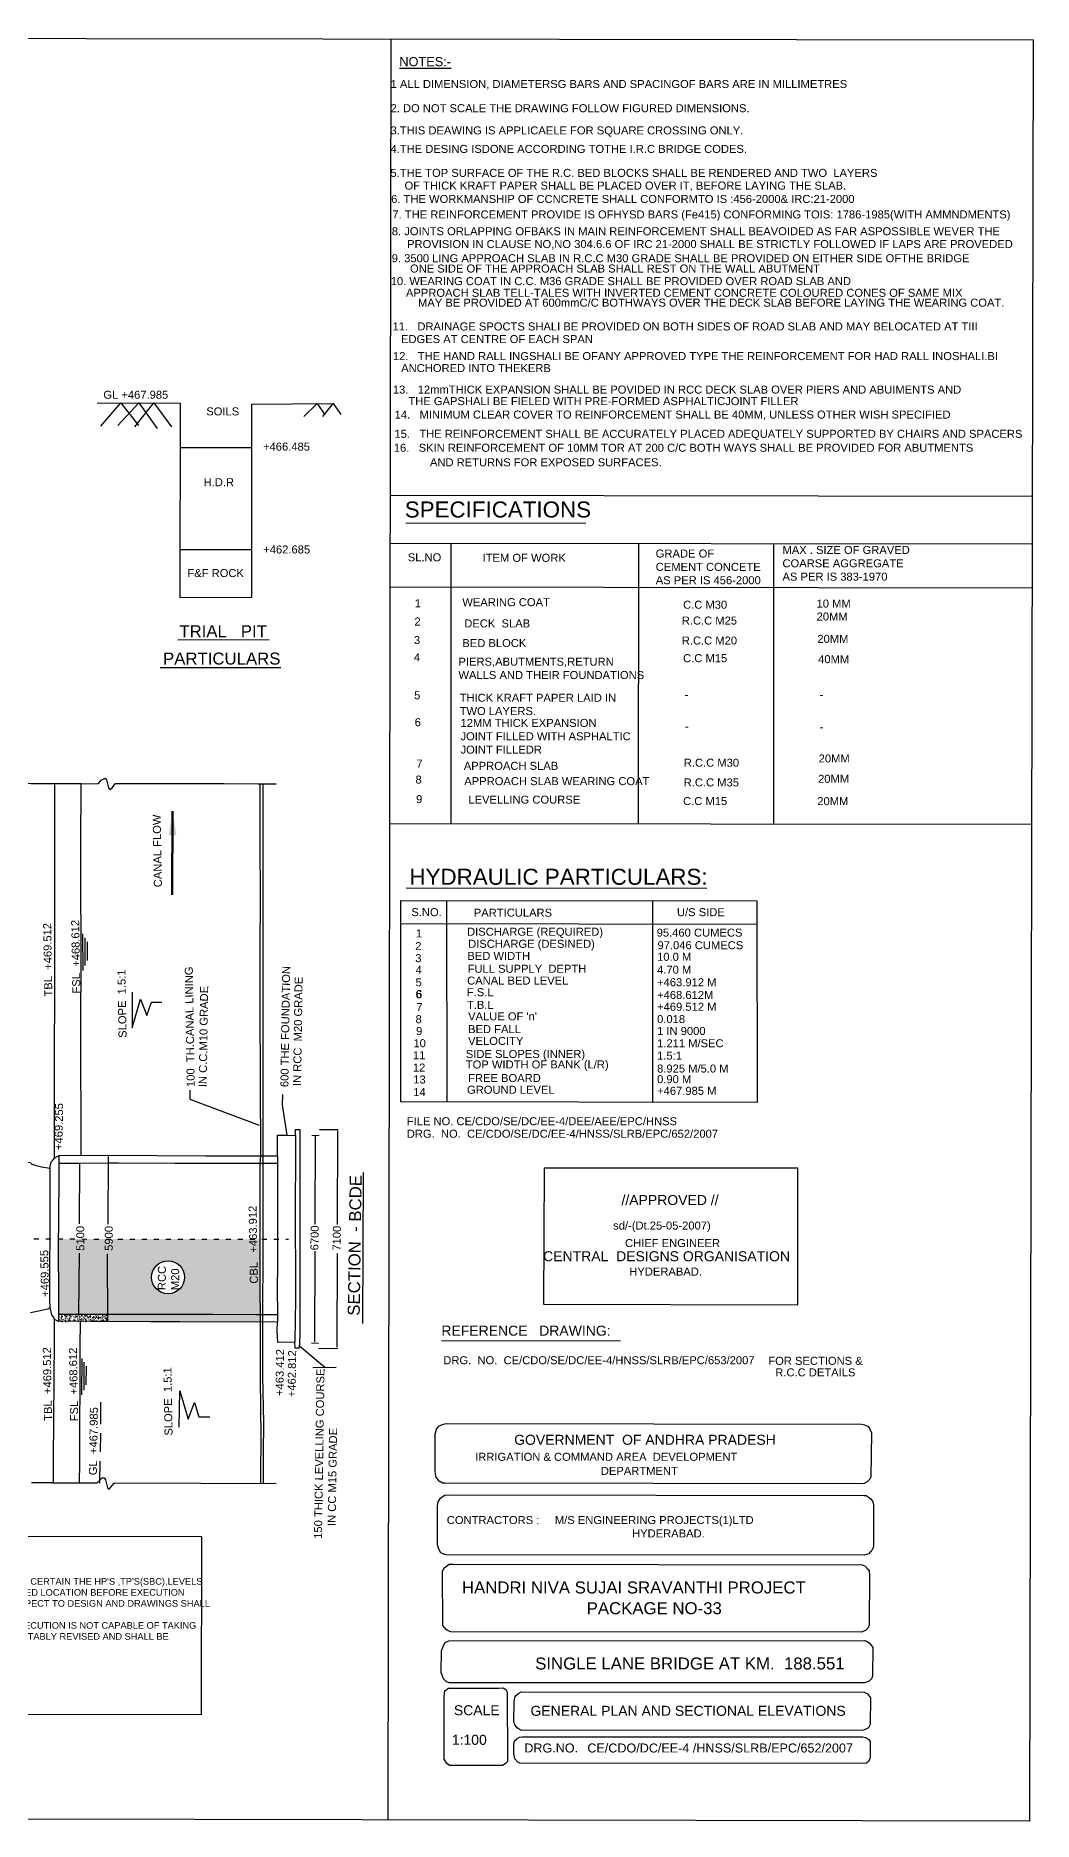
# Model space of a CAD drawing. Header units: metres. Extents: x 27026 to 34132, y 21815 to 26277.
# Drawn here: x 31639 to 34132, y 21815 to 26277 of the extents above; entities that cross this region are included whole.
import ezdxf

# ---------------------------------------------------------------- set-up
doc = ezdxf.new("R2010")
doc.units = ezdxf.units.M
doc.header["$MEASUREMENT"] = 0
doc.linetypes.add('ACAD_ISO03W100', pattern=[30, 12, -18])
doc.layers.add('DRAWING', color=2, linetype='Continuous')
doc.layers.add('TEXT', color=255, linetype='Continuous')
doc.styles.get("Standard").update_dxf_attribs({"font": 'arial.ttf'})
doc.dimstyles.get("Standard").update_dxf_attribs({"dimtxt": 0.18, "dimasz": 0.18, "dimexe": 0.18, "dimexo": 0.0625, "dimgap": 0.09, "dimtad": 0, "dimtih": 1, "dimtoh": 1, "dimdec": 4, "dimzin": 0, "dimdsep": 46, "dimlunit": 6, "dimtxsty": 'Standard', "dimcen": 0.09, "dimadec": 0, "dimazin": 0, "dimtfac": 1, "dimtdec": 4, "dimtofl": 0, "dimtmove": 0, "dimatfit": 3, "dimfxl": 1, "dimtolj": 1, "dimtzin": 0, "dimarcsym": 0})
pattern_1 = [(50, (0, 0), (14.3452037, -1.2550427), [1.5, -16.5]), (355, (0, 0), (-2.7750267, 15.0438427), [1.2, -13.2]), (100.451444, (1.195, -0.105), (11.570177, 13.7888), [1.274804, -14.022842]), (46.1842, (0, 4), (21.344827, -3.310386), [2.25, -24.75]), (96.635635, (1.779, 3.724), (18.693239, 19.482372), [1.912207, -21.034275]), (351.184164, (0, 4), (18.693239, 19.482372), [1.8, -19.8]), (21, (2, 3), (11.938141, -8.0523778), [1.5, -16.5]), (326, (2, 3), (4.8663066, 14.503001), [1.2, -13.2]), (71.451445, (2.995, 2.329), (16.8044475, 6.450623), [1.274804, -14.022842]), (37.5, (0, 0), (0.2431971, 6.6578771), [0, -13.04, 0, -13.4, 0, -13.25]), (7.5, (0, 0), (5.2613907, 7.8882342), [0, -7.64, 0, -12.74, 0, -5.05]), (327.5, (-4.46, 0), (10.6764487, -0.4510974), [0, -5, 0, -15.6, 0, -20.7]), (317.5, (-6.46, 0), (11.6637234, 2.0020996), [0, -6.5, 0, -10.36, 0, -14.7])]

msp = doc.modelspace()

# ---------------------------------------------------------------- hatches: boundary and pattern name
at = {"layer": 'DRAWING'}
h = msp.add_hatch(dxfattribs=at)
h.set_pattern_fill('AR-CONC', scale=2)
h.set_pattern_definition(pattern_1)
h.paths.add_polyline_path([(32198.87862, 23158.27007), (32199.35758, 23269.74834), (31696.37525, 23270.31553), (31696.16439, 23240.82814), (31696.70345, 23134.75802), (31696.70345, 23082.66921), (31789.72958, 23082.16655), (31862.30571, 23082.69121), (31917.09476, 23082.69121), (31983.25901, 23082.69121), (32080.46235, 23082.43673), (32190.99885, 23081.44075), (32199.44935, 23081.44075)])
h.paths.add_polyline_path([(31928.5538, 23174.59425, -1), (32010.70133, 23174.59425, -1)], flags=16)
h.paths.add_polyline_path([(32008.5873, 23135.04287), (32008.91603, 23205.57417), (31934.28747, 23205.922), (31933.95873, 23135.3907)], flags=24)
h.paths.add_polyline_path([(32205.4776, 23152.482), (32201.98875, 23357.40455), (32160.78054, 23356.70297), (32164.26938, 23151.78042)], flags=9)
h.paths.add_polyline_path([(31771.27921, 23234.54193), (31771.27921, 23306.69746), (31730.06502, 23306.69746), (31730.06502, 23234.54193)], flags=9)
h.paths.add_polyline_path([(31842.38639, 23234.54193), (31842.38639, 23306.69746), (31801.1722, 23306.69746), (31801.1722, 23234.54193)], flags=9)
h = msp.add_hatch(dxfattribs=at)
h.set_pattern_fill('AR-CONC', scale=2)
h.set_pattern_definition(pattern_1)
h.paths.add_polyline_path([(31819.01352, 23082.37824), (31789.72958, 23082.16655), (31696.70345, 23082.66921), (31696.70345, 23063.93347), (31750.92865, 23064.74776), (31750.92731, 23064.5963), (31777.00159, 23064.36522), (31819.07453, 23064.36522)])
h = msp.add_hatch(dxfattribs=at)
h.set_pattern_fill('AR-CONC', scale=2)
h.set_pattern_definition(pattern_1)
h.paths.add_polyline_path([(32199.44935, 23081.44075), (32190.99885, 23081.44075), (32080.46235, 23082.43673), (31983.25901, 23082.69121), (31917.09476, 23082.69121), (31862.30571, 23082.69121), (31819.01352, 23082.37824), (31819.07455, 23064.3585), (31925.72062, 23063.43125), (31999.16375, 23063.43125), (32138.93001, 23062.32376), (32199.58802, 23062.77437)])

# ---------------------------------------------------------------- linework, layer by layer
at = {"layer": 'DRAWING', "color": 2}
for points in [[(27029.8106, 26277.15991), (34131.91507, 26266.47608), (34122.12694, 21815.15113), (27026.39236, 21829.85152), (27041.73794, 25366.19458), (27029.8106, 26277.15991)], [(32525.94705, 26268.54137), (32518.7271, 21818.47293)], [(31801.36374, 25301.54205), (31851.3157, 25359.61815), (31895.70862, 25303.24706)], [(31844.05375, 25303.24706), (31896.25667, 25359.52474), (31942.66762, 25296.00076)], [(31886.31682, 25299.41078), (31934.13215, 25359.44602), (31978.10032, 25299.83704)], [(32308.98306, 25325.67101), (32342.22521, 25357.87257), (32361.80752, 25329.49924)], [(32356.15751, 25325.59979), (32381.83416, 25358.2642)], [(32381.83416, 25358.2642), (32401.42586, 25330.77532)], [(32524.16611, 25129.24363), (34129.40904, 25126.81101)], [(32563.64744, 25060.07921), (33013.76457, 25059.21773)], [(31999.15871, 24993.32261), (32179.28129, 24993.30475)], [(31994.25041, 24767.10645), (32221.99409, 24768.45812)], [(31949.76364, 24698.18877), (32251.05259, 24698.12518)], [(32564.52904, 24147.74585), (33316.14873, 24146.6379)], [(31757.24318, 23941.14942), (31756.88828, 24033.03893)], [(31762.42423, 23953.30332), (31762.12509, 24023.20208)], [(31767.36552, 24012.6846), (31767.29028, 23966.14921)], [(31879.54707, 23887.18023), (31880.28677, 23797.72973), (31900.44428, 23869.59629), (31916.71822, 23828.95196), (31928.06701, 23862.16338), (31954.21456, 23861.99909)], [(32652.57912, 23016.84791), (33100.07463, 23015.80473)], [(31754.42172, 22880.77998), (31755.34272, 22971.30578)], [(31759.73189, 22892.37109), (31760.09297, 22962.5666)], [(31764.69182, 22952.85239), (31764.43272, 22905.43928)], [(31997.09201, 22799.75466), (31999.1681, 22891.05753), (32019.66116, 22819.79142), (32035.4226, 22861.60751), (32046.68073, 22826.26005), (32073.7295, 22826.26005)], [(32637.55945, 22782.85473), (32640.19052, 22795.31874), (32646.81066, 22803.28892), (32657.66024, 22807.60111), (32664.83027, 22809.33528), (33702.29856, 22807.76651), (33710.47502, 22806.27594), (33718.53211, 22802.57934), (33722.74167, 22797.0911), (33727.33706, 22786.12082), (33725.51077, 22675.96822), (33723.08563, 22670.44517), (33716.46162, 22663.35085), (33709.14457, 22658.98082), (33704.10325, 22658.23863), (32661.22733, 22659.68554), (32655.37143, 22659.69367), (32647.31143, 22664.77166), (32639.41093, 22674.89631), (32638.03131, 22683.69587), (32636.96581, 22690.32399), (32637.55945, 22782.85473)], [(32643.16913, 22603.51108), (32644.95902, 22613.76287), (32650.07104, 22622.48135), (32657.23349, 22627.30455), (32661.56334, 22630.22028), (32669.70912, 22630.72993), (33708.48557, 22629.48371), (33713.91129, 22629.47721), (33719.38342, 22626.23176), (33726.22404, 22621.09462), (33730.83628, 22613.30329), (33732.93091, 22606.22994), (33732.61534, 22500.38801), (33729.50355, 22494.30324), (33727.09007, 22489.58394), (33723.43974, 22486.55156), (33720.82142, 22483.65381), (33715.50271, 22481.83607), (33710.3766, 22480.08415), (32664.07668, 22481.08478), (32658.67206, 22482.68796), (32651.5781, 22486.13565), (32646.09518, 22494.78035), (32643.35619, 22505.80432), (32643.16913, 22603.51108)], [(32655.6377, 22439.43673), (32660.05083, 22448.73082), (32668.75783, 22454.80772), (32672.36837, 22457.32764), (32682.57874, 22457.32764), (33703.86198, 22456.15648), (33711.85762, 22452.39139), (33718.55665, 22445.27545), (33722.08936, 22440.61299), (33722.76803, 22430.66924), (33722.11685, 22305.37189), (33718.82513, 22297.45424), (33712.25406, 22292.22941), (33701.45873, 22287.67443), (32676.54569, 22288.84253), (32669.88576, 22290.99045), (32664.64172, 22294.2909), (32655.90648, 22304.61948), (32655.6377, 22439.43673)], [(32653.09855, 22241.48332), (32656.81644, 22253.10208), (32662.06572, 22261.76702), (32670.96687, 22266.50957), (33709.68617, 22266.7722), (33714.99001, 22265.41443), (33721.81872, 22261.37428), (33726.96329, 22255.65354), (33730.51589, 22249.1581), (33730.24403, 22177.85248), (33727.21755, 22170.83262), (33721.81103, 22165.06081), (33710.30893, 22161.03644), (32672.5812, 22160.90815), (32665.52476, 22163.83778), (32657.91009, 22170.77113), (32652.13218, 22187.14783), (32653.09855, 22241.48332)], [(32659.94412, 22128.91526), (32661.12293, 22141.22676), (32670.2318, 22148.18543), (32687.6994, 22148.18543), (32795.77472, 22148.18543), (32806.86944, 22148.32108), (32813.84407, 22144.55477), (32817.37852, 22137.68124), (32817.57114, 21964.53257), (32812.33308, 21958.37875), (32805.83789, 21954.61111), (32672.59636, 21954.64805), (32666.70625, 21959.16715), (32659.54389, 21970.27656), (32659.94412, 22128.91526)], [(32834.51958, 22114.48664), (32837.22176, 22127.50761), (32846.36497, 22135.44094), (32852.46166, 22138.68926), (33709.3241, 22137.70465), (33717.7478, 22133.36467), (33724.89248, 22123.45118), (33724.48513, 22057.22684), (33719.95319, 22049.06823), (33713.54372, 22045.13432), (33707.72075, 22042.74885), (32853.64946, 22042.41469), (32846.73368, 22045.31958), (32841.86121, 22048.30295), (32836.22437, 22056.39278), (32833.94686, 22064.75754), (32834.51958, 22114.48664)], [(32834.13411, 22006.76428), (32835.43465, 22015.87567), (32842.36405, 22022.27144), (32848.23896, 22025.4317), (32854.26449, 22026.40988), (33706.26018, 22026.00703), (33712.24144, 22024.8308), (33720.01236, 22020.64338), (33724.66379, 22014.26361), (33724.66379, 21974.93966), (33720.91189, 21965.50403), (33714.92298, 21960.44152), (33711.06995, 21959.7721), (32849.13312, 21960.48192), (32844.12593, 21962.66893), (32835.97533, 21971.5201), (32833.3833, 21984.14869), (32834.13411, 22006.76428)]]:
    msp.add_lwpolyline(points, dxfattribs=at)
at = {"layer": 'DRAWING'}
for points in [[(31792.60829, 25359.74017), (31999.90505, 25359.30932), (31998.9144, 24873.51944), (32179.26947, 24874.06067), (32179.31727, 25356.26183), (32381.83416, 25358.2642)], [(31999.67876, 25248.34546), (32179.30657, 25248.32765)], [(32524.1957, 25008.83154), (34129.14579, 25007.09497)], [(32676.72238, 25008.6665), (32676.71629, 24308.30876)], [(33145.6148, 25008.15916), (33144.85684, 24307.64691)], [(33482.42125, 25007.79473), (33482.43339, 24306.63882)], [(34128.90306, 24896.71215), (32524.00419, 24899.52392)], [(31562.84213, 23441.97585), (31562.84213, 23457.70036), (31606.26079, 23457.70036), (31606.26079, 23460.32486), (31608.2104, 23461.93343), (31625.99138, 23461.22799), (31627.17024, 23458.01698), (31636.27942, 23455.02002), (31653.64049, 23450.73866), (31674.53805, 23446.88542), (31677.45657, 23462.71362), (31682.16978, 23467.66177), (31685.56229, 23472.32063), (31685.56229, 23505.10991), (31685.52413, 23537.01953), (31686.19386, 23573.83682), (31686.19386, 23685.09715), (31686.43588, 23930.23682), (31686.54404, 24148.99862), (31686.58005, 24221.83374), (31686.60962, 24407.92427), (31627.1371, 24407.92427), (31551.81981, 24408.43669)], [(31752.25694, 23479.08863), (31752.24866, 23552.57832), (31751.9604, 23730.78629), (31751.9604, 23835.60436), (31752.28992, 23935.46837), (31752.57076, 24041.72376), (31751.52537, 24119.43419), (31751.52537, 24253.96754), (31752.36309, 24407.82346), (31686.60962, 24407.92427)], [(31752.36169, 24407.56626), (31796.11222, 24408.12875), (31802.58151, 24417.19631), (31812.28889, 24421.80751), (31815.72199, 24417.66925), (31820.82792, 24397.44882), (31824.27026, 24393.11387), (31830.20165, 24397.82392), (31838.63831, 24408.21149), (31933.11654, 24408.11469), (32109.4647, 24408.11469), (32194.96781, 24407.34281), (32239.80956, 24407.37895)], [(32199.0948, 24407.34614), (32199.20024, 24365.42362), (32198.95126, 24302.26041), (32199.29084, 24248.67376), (32199.98074, 24136.97144), (32199.21602, 23981.53717), (32199.21602, 23849.91828), (32200.57427, 23478.13018), (32199.25603, 23459.6643), (32198.96245, 23400.12444), (32199.39626, 23278.7504), (32198.87862, 23158.27007), (32199.58802, 23062.77437), (32199.58802, 22921.24188), (32201.09474, 22774.12854), (32200.77638, 22683.1473), (32200.38379, 22659.25477)], [(32208.38683, 22659.49295), (32208.17988, 22676.15036), (32207.73656, 22735.29576), (32208.61135, 22811.18115), (32206.56243, 22927.54752), (32206.59636, 22965.53757), (32206.79082, 23048.5247), (32206.68457, 23062.82708), (32206.68457, 23081.44075), (32206.99977, 23236.33165), (32207.30952, 23324.15557), (32207.30952, 23440.80262), (32207.30827, 23660.62734), (32207.30746, 23801.9452), (32207.02839, 24059.63858), (32207.02839, 24159.16659), (32207.02839, 24268.6197), (32206.91659, 24407.35244)], [(32522.96841, 24308.3198), (34127.60542, 24306.58357)], [(32551.57712, 24115.86172), (33440.72345, 24115.19634), (33441.52363, 23611.18491), (32551.07788, 23612.98509), (32551.57712, 24115.86172)], [(32665.85988, 24115.77619), (32665.91427, 23612.75293)], [(33180.18416, 24115.39131), (33179.95636, 23611.71371)], [(32551.51998, 24058.30442), (33440.81572, 24057.07862)], [(32243.235, 23478.28604), (32243.46887, 23518.34642), (32243.345, 23529.31421), (32268.12023, 23529.59401), (32288.17381, 23529.2734), (32288.40706, 23543.86282), (32299.27554, 23543.86282), (32299.27554, 23508.61479), (32298.75816, 23398.99763), (32298.75816, 23331.04468), (32298.53172, 23236.6584), (32299.21065, 23165.7748), (32299.20613, 23029.54743), (32297.5903, 22997.32782), (32287.59854, 22997.56176), (32286.85921, 23012.50535), (32243.78459, 23011.63212), (32241.97812, 23041.31683), (32243.16648, 23063.09809)], [(32288.17381, 23529.2734), (32287.22394, 23297.04737), (32287.72406, 23192.11529), (32287.72205, 23115.6197), (32287.43643, 23070.89216), (32286.85921, 23012.50535)], [(31685.35465, 23069.77833), (31689.63623, 23067.29464), (31693.33812, 23065.44601), (31696.70345, 23063.93347), (31696.70345, 23134.75802), (31696.16439, 23240.82814), (31697.43642, 23418.71561), (31697.86079, 23459.93947), (31697.86079, 23478.65016), (31685.56229, 23472.32063)], [(31697.86079, 23478.65016), (31818.10511, 23479.61942), (32063.72484, 23478.0496), (32178.51579, 23478.0496), (32243.235, 23478.28604)], [(32243.235, 23478.28604), (32243.5167, 23459.69735), (32243.47194, 23381.99817), (32243.27328, 23313.67193), (32242.93954, 23255.13412), (32243.23358, 23204.09117), (32242.48319, 23147.61824), (32243.16648, 23081.92637)], [(31674.53805, 23446.88542), (31674.46584, 23388.62544), (31674.12526, 23301.66841), (31673.6899, 23181.70559), (31673.43854, 23117.35149), (31673.97622, 23099.3183)], [(31697.86079, 23459.93947), (31748.41476, 23459.93947), (31819.68421, 23460.75475), (31845.98386, 23460.75475), (31986.81105, 23459.50289), (32144.04871, 23459.62308), (32190.74908, 23459.65795), (32243.5167, 23459.69735)], [(32909.39777, 23447.40293), (32907.82247, 23107.64602), (33543.20479, 23105.57012), (33543.64818, 23446.96727), (32909.39575, 23446.96727)], [(31625.90999, 23086.49738), (31650.12171, 23091.52939), (31664.80142, 23094.88931), (31671.9171, 23096.51796), (31673.97622, 23099.3183), (31678.12106, 23081.06387), (31683.22712, 23074.16978), (31685.35465, 23069.77833), (31685.22109, 23062.34005), (31684.76991, 23018.20692), (31682.36547, 22718.53861), (31682.62683, 22691.53614), (31682.76565, 22661.23309), (31628.73896, 22660.98559)], [(31696.70345, 23082.66921), (31696.70345, 23082.66921), (31789.72958, 23082.16655), (31862.30571, 23082.69121), (31917.09476, 23082.69121), (31983.25901, 23082.69121), (32080.46235, 23082.43673), (32190.99885, 23081.44075), (32218.34775, 23081.44075), (32243.16648, 23081.92637), (32243.16648, 23063.09809), (32138.93001, 23062.32376), (31999.16375, 23063.43125), (31925.72062, 23063.43125), (31818.30073, 23064.36522), (31777.00159, 23064.36522), (31750.92731, 23064.5963)], [(31682.76565, 22661.23309), (31712.21937, 22661.24957), (31737.90663, 22661.26395), (31748.29482, 22661.26395), (31749.33892, 22710.67311), (31749.11918, 22801.4784), (31749.69078, 22906.78822), (31750.36239, 23000.85091), (31750.92865, 23064.74776), (31696.70345, 23063.93347)], [(31748.29482, 22661.26395), (31773.40387, 22660.77101), (31792.41443, 22660.81028), (31796.92163, 22665.49562), (31802.49111, 22670.97001), (31804.99434, 22673.4305), (31809.9327, 22673.4305), (31813.24005, 22668.82287), (31818.39354, 22648.78217), (31822.06912, 22644.96431), (31834.86018, 22660.3092), (31836.47744, 22660.3092), (31891.46481, 22660.54069), (32052.24385, 22659.83419), (32239.58338, 22659.42477)], [(30961.25167, 22528.80381), (32053.28345, 22526.62282), (32052.06143, 22081.09541), (30960.09432, 22082.76159), (30961.25167, 22528.80381)]]:
    msp.add_lwpolyline(points, dxfattribs=at)
at = {"layer": 'DRAWING', "color": 0}
for points in [[(32024.23292, 23642.16697), (32023.70478, 23619.9016), (32197.27953, 23554.38961)], [(32255.49864, 23631.52824), (32255.0641, 23605.48112), (32266.365, 23529.57419)], [(32329.08621, 23529.29133), (32347.14973, 23529.54312)], [(32337.11084, 23307.14953), (32338.11797, 23529.41723)], [(32347.72021, 23544.06969), (32394.65471, 23543.73417)], [(32393.45244, 23540.13824), (32392.29147, 23306.2518)], [(31819.62681, 23476.48781), (31819.07453, 23306.97007)], [(31748.41476, 23459.93947), (31747.35631, 23308.12086)], [(32456.51543, 23059.15129), (32457.85775, 23436.76756)], [(31746.59675, 23082.39961), (31747.93173, 23235.03622)], [(31819.07453, 23064.36522), (31818.50171, 23233.5015)], [(32336.84818, 23013.53626), (32337.56842, 23239.54002)], [(32392.17135, 22999.58038), (32392.85412, 23234.17309)], [(32297.88424, 23003.18903), (32361.61939, 22949.62646)], [(32328.44766, 23010.46718), (32345.76747, 23010.34784)], [(32345.83874, 22996.88488), (32394.09558, 22997.26224)], [(32331.7383, 22949.32819), (32389.62733, 22949.90603)], [(31800.93685, 22862.48315), (31800.43794, 22807.70068), (31800.43794, 22807.70068), (31800.43794, 22807.70068)], [(31800.48899, 22784.85855), (31799.91606, 22738.04182)], [(31799.4059, 22660.04413), (31799.99984, 22714.90027)]]:
    msp.add_lwpolyline(points, dxfattribs=at)
at = {"layer": 'DRAWING', "color": 2, "linetype": 'ACAD_ISO03W100'}
msp.add_lwpolyline([(27327.7265, 23391.3306), (27327.00667, 23278.84451), (30014.37441, 23272.21226), (32270.26705, 23269.66838)], dxfattribs=at)
at = {"layer": 'DRAWING', "color": 0}
msp.add_circle((31969.62757, 23174.59425), 41.07377, dxfattribs=at)

# ---------------------------------------------------------------- texts
at = {"layer": 'DRAWING', "attachment_point": 1}
for s, width, gutter_width, heights, insert, char_height in [('BCVBCVBVCBCVBCVBVCBVCBCVBCVB', 341.6292118, 1, [0], (32651.32848, 26266.71502), 0.2), ('{\\C0;GL +467.985}', 494.2244577, 450.8517, [0], (31807.82945, 25389.96616), 20), ('{\\C0;SOILS}', 494.2244577, 450.8517, [0], (32065.113, 25348.34821), 20), ('{\\C0;+466.485}', 494.2244577, 450.8517, [0], (32206.94434, 25260.38586), 20), ('{\\C0;H.D.R}', 494.2244577, 450.8517, [0], (32058.4781, 25171.37861), 20), ('{\\C0;SPECIFICATIONS}', 494.2244577, 450.8517, [0], (32561.16052, 25113.23109), 40), ('{\\C0;+462.685}', 494.2244577, 450.8517, [0], (32207.39965, 25003.3069), 20), ('{\\C0;GRADE OF  \\PCEMENT CONCETE \\PAS PER IS 456-2000 }', 494.2244577, 450.8517, [0], (33188.37009, 24993.13561), 20), ('{\\C0;MAX . SIZE OF GRAVED\\PCOARSE AGGREGATE\\PAS PER IS 383-1970}', 494.2244577, 450.8517, [0], (33505.08273, 25002.0981), 20), ('{\\C0;F&F ROCK }', 494.2244577, 450.8517, [0], (32017.99662, 24944.43351), 20), ('{\\C0;SL.NO  }', 494.2244577, 450.8517, [0], (32568.65821, 24983.71818), 20), ('{\\C0;ITEM OF WORK  }', 494.2244577, 450.8517, [0], (32755.68328, 24982.45553), 20), ('{\\C0;1  }', 494.2244577, 450.8517, [0], (32586.1341, 24869.08804), 20), ('{\\C0;WEARING COAT }', 494.2244577, 450.8517, [0], (32705.0005, 24871.56579), 20), ('{\\C0;C.C M30 }', 494.2244577, 450.8517, [0], (33256.76839, 24865.26049), 20), ('{\\C0;10 MM   }', 494.2244577, 450.8517, [0], (33590.28438, 24868.10696), 20), ('{\\C0;2  }', 494.2244577, 450.8517, [0], (32585.29444, 24823.18752), 20), ('{\\C0;DECK  SLAB  }', 494.2244577, 450.8517, [0], (32709.93476, 24818.53702), 20), ('{\\C0;R.C.C M25}', 494.2244577, 450.8517, [0], (33253.41743, 24825.68411), 20), ('{\\C0;R.C.C M25}', 494.2244577, 450.8517, [0], (33253.41743, 24825.68411), 20), ('{\\C0;R.C.C M25}', 494.2244577, 450.8517, [0], (33253.41743, 24825.68411), 20), ('{\\C0;R.C.C M25}', 494.2244577, 450.8517, [0], (33253.41743, 24825.68411), 20), ('{\\C0;20MM  }', 494.2244577, 450.8517, [0], (33590.34467, 24835.79794), 20), ('{\\C0;TRIAL   PIT}', 494.2244577, 450.8517, [0], (31997.77257, 24804.0277), 30), ('{\\C0;3  }', 494.2244577, 450.8517, [0], (32584.10539, 24776.97008), 20), ('{\\C0;BED BLOCK }', 494.2244577, 450.8517, [0], (32705.08721, 24769.44084), 20), ('{\\C0;R.C.C M20}', 494.2244577, 450.8517, [0], (33253.41743, 24775.77739), 20), ('{\\C0;20MM  }', 494.2244577, 450.8517, [0], (33592.25763, 24779.99526), 20), ('{\\C0;PARTICULARS}', 494.2244577, 450.8517, [0], (31957.07521, 24735.71277), 30), ('{\\C0;4  }', 494.2244577, 450.8517, [0], (32583.98853, 24733.86382), 20), ('{\\C0;PIERS,ABUTMENTS,RETURN\\PWALLS AND THEIR FOUNDATIONS  }', 494.2244577, 450.8517, [0], (32695.38317, 24722.95622), 20), ('{\\C0;C.C M15 }', 494.2244577, 450.8517, [0], (33256.71473, 24731.696), 20), ('{\\C0;40MM  }', 494.2244577, 450.8517, [0], (33594.29246, 24729.12967), 20), ('{\\C0;5  }', 494.2244577, 450.8517, [0], (32584.55511, 24638.97567), 20), ('{\\C0;THICK KRAFT PAPER LAID IN \\PTWO LAYERS.}', 494.2244577, 450.8517, [0], (32698.24971, 24632.81989), 20), ('{\\C0;- }', 494.2244577, 450.8517, [0], (33260.6145, 24640.74287), 20), ('{\\C0;- }', 494.2244577, 450.8517, [0], (33597.94762, 24640.74287), 20), ('{\\C0;6  }', 494.2244577, 450.8517, [0], (32585.91841, 24571.62419), 20), ('{\\C0;12MM THICK EXPANSION \\PJOINT FILLED WITH ASPHALTIC \\PJOINT FILLEDR }', 494.2244577, 450.8517, [0], (32700.50239, 24569.83545), 20), ('{\\C0;- }', 494.2244577, 450.8517, [0], (33261.41219, 24561.27695), 20), ('{\\C0;- }', 494.2244577, 450.8517, [0], (33597.94762, 24559.77309), 20), ('{\\C0;7  }', 494.2244577, 450.8517, [0], (32590.25566, 24468.37093), 20), ('{\\C0;APPROACH SLAB}', 494.2244577, 450.8517, [0], (32708.65498, 24462.64552), 20), ('{\\C0;R.C.C M30}', 494.2244577, 450.8517, [0], (33258.45397, 24470.43489), 20), ('{\\C0;20MM  }', 494.2244577, 450.8517, [0], (33595.4835, 24481.02157), 20), ('{\\C0;8  }', 494.2244577, 450.8517, [0], (32588.07442, 24428.2747), 20), ('{\\C0;APPROACH SLAB WEARING COAT}', 494.2244577, 450.8517, [0], (32709.94608, 24424.42404), 20), ('{\\C0;R.C.C M35}', 494.2244577, 450.8517, [0], (33258.24453, 24421.20403), 20), ('{\\C0;20MM  }', 494.2244577, 450.8517, [0], (33594.12262, 24430.27271), 20), ('{\\C0;9  }', 494.2244577, 450.8517, [0], (32589.44018, 24379.55339), 20), ('{\\C0;LEVELLING COURSE }', 494.2244577, 450.8517, [0], (32720.17113, 24378.15841), 20), ('{\\C0;C.C M15 }', 494.2244577, 450.8517, [0], (33256.71473, 24374.66928), 20), ('{\\C0;20MM  }', 494.2244577, 450.8517, [0], (33592.08756, 24374.42197), 20), ('{\\C0;HYDRAULIC PARTICULARS:}', 934.7535025, 450.8517, [0], (32572.8527, 24195.46052), 40), ('{\\C0;S.NO.  }', 494.2244577, 450.8517, [0], (32577.61197, 24097.05958), 20), ('{\\C0;PARTICULARS  }', 494.2244577, 450.8517, [0], (32733.75165, 24095.68466), 20), ('{\\C0;U/S SIDE   }', 494.2244577, 450.8517, [0], (33241.3854, 24096.95975), 20), ('{\\C0;2  }', 494.2244577, 450.8517, [0], (32587.24834, 24012.18409), 20), ('{\\C0;1  }', 494.2244577, 450.8517, [0], (32589.05551, 24043.77037), 20), ('{\\C0;DISCHARGE (REQUIRED)  }', 494.2244577, 450.8517, [0], (32716.82923, 24048.11415), 20), ('{\\C0;DISCHARGE (DESINED)  }', 494.2244577, 450.8517, [0], (32719.53386, 24017.86312), 20), ('{\\C0;95.460 CUMECS   }', 494.2244577, 450.8517, [0], (33190.71589, 24045.84271), 20), ('{\\C0;97.046 CUMECS}', 494.2244577, 450.8517, [0], (33192.79607, 24014.34672), 20), ('{\\C0;3  }', 494.2244577, 450.8517, [0], (32587.45369, 23982.14145), 20), ('{\\C0;BED WIDTH  }', 494.2244577, 450.8517, [0], (32717.64281, 23987.69294), 20), ('{\\C0;10.0 M}', 494.2244577, 450.8517, [0], (33191.81405, 23985.48604), 20), ('{\\C0;4  }', 494.2244577, 450.8517, [0], (32588.29785, 23952.93413), 20), ('{\\C0;5  }', 494.2244577, 450.8517, [0], (32588.1267, 23921.54263), 20), ('{\\C0;CANAL BED LEVEL }', 494.2244577, 450.8517, [0], (32717.0234, 23925.9631), 20), ('{\\C0;FULL SUPPLY  DEPTH  }', 494.2244577, 450.8517, [0], (32718.29155, 23955.57957), 20), ('{\\C0;4.70 M}', 494.2244577, 450.8517, [0], (33191.76177, 23953.23203), 20), ('{\\C0;+463.912 M}', 494.2244577, 450.8517, [0], (33191.76177, 23921.90692), 20), ('{\\C0;6  }', 494.2244577, 450.8517, [0], (32588.0105, 23891.65529), 20), ('{\\C0;6  }', 494.2244577, 450.8517, [0], (32588.0105, 23891.65529), 20), ('{\\C0;6  }', 494.2244577, 450.8517, [0], (32589.50961, 23892.42663), 20), ('{\\C0;F.S.L }', 494.2244577, 450.8517, [0], (32716.33274, 23896.89971), 20), ('{\\C0;+468.612M}', 494.2244577, 450.8517, [0], (33191.76177, 23890.08436), 20), ('{\\C0;8  }', 494.2244577, 450.8517, [0], (32588.15685, 23829.54958), 20), ('{\\C0;7  }', 494.2244577, 450.8517, [0], (32590.08272, 23859.93463), 20), ('{\\C0;T.B.L   }', 494.2244577, 450.8517, [0], (32716.56714, 23865.34092), 20), ("{\\C0;VALUE OF 'n'  }", 494.2244577, 450.8517, [0], (32719.46706, 23836.58772), 20), ('{\\C0;0.018}', 494.2244577, 450.8517, [0], (33191.76177, 23829.82658), 20), ('{\\C0;+469.512 M}', 494.2244577, 450.8517, [0], (33191.76177, 23860.59767), 20), ('{\\C0;9  }', 494.2244577, 450.8517, [0], (32589.44018, 23799.97863), 20), ('{\\C0;BED FALL }', 494.2244577, 450.8517, [0], (32719.43171, 23804.68465), 20), ('{\\C0;1 IN 9000}', 494.2244577, 450.8517, [0], (33191.76177, 23800.12064), 20), ('{\\C0;11  }', 494.2244577, 450.8517, [0], (32581.65448, 23739.26477), 20), ('{\\C0;10  }', 494.2244577, 450.8517, [0], (32582.84345, 23769.4655), 20), ('{\\C0;SIDE SLOPES (INNER)  }', 494.2244577, 450.8517, [0], (32713.76688, 23742.63623), 20), ('{\\C0;VELOCITY  }', 494.2244577, 450.8517, [0], (32719.47459, 23775.16667), 20), ('{\\C0;1.211 M/SEC}', 494.2244577, 450.8517, [0], (33191.76177, 23769.33014), 20), ('{\\C0;1.5:1}', 494.2244577, 450.8517, [0], (33191.76177, 23738.46048), 20), ('{\\C0;12  }', 494.2244577, 450.8517, [0], (32581.44993, 23708.62007), 20), ('{\\C0;TOP WIDTH OF BANK (L/R)  }', 494.2244577, 450.8517, [0], (32713.76688, 23716.40158), 20), ('{\\C0;8.925 M/5.0 M}', 494.2244577, 450.8517, [0], (33191.76177, 23706.22209), 20), ('{\\C0;13  }', 494.2244577, 450.8517, [0], (32582.43968, 23678.82678), 20), ('{\\C0;GROUND LEVEL}', 494.2244577, 450.8517, [0], (32716.77941, 23653.13433), 20), ('{\\C0;FREE BOARD   }', 494.2244577, 450.8517, [0], (32719.52141, 23682.51371), 20), ('{\\C0;0.90 M}', 494.2244577, 450.8517, [0], (33191.76177, 23679.62642), 20), ('{\\C0;+467.985 M}', 494.2244577, 450.8517, [0], (33191.76177, 23650.51744), 20), ('{\\C0;14  }', 494.2244577, 450.8517, [0], (32582.18457, 23647.29721), 20), ('{\\C0;FILE NO. CE/CDO/SE/DC/EE-4/DEE/AEE/EPC/HNSS  }', 757.3795513, 450.8517, [0], (32566.22527, 23574.53251), 20), ('{\\C0;DRG.  NO.  CE/CDO/SE/DC/EE-4/HNSS/SLRB/EPC/652/2007}', 923.0732133, 450.8517, [0], (32566.22527, 23543.3322), 20), ('{\\C0;//APPROVED //}', 494.2244577, 450.8517, [0], (33102.81453, 23380.14122), 25), ('{\\C0; }', 494.2244577, 450.8517, [0], (33082.35009, 23313.14255), 25), ('{\\C0;sd/-(Dt.25-05-2007) }', 494.2244577, 450.8517, [0], (33082.01258, 23313.8679), 20), ('{\\C0;CHIEF ENGINEER \\P }', 494.2244577, 450.8517, [0], (33111.62492, 23270.07837), 20), ('{\\H1.25x;\\C0;CENTRAL  DESIGNS ORGANISATION\\H0.8x;  }', 797.0801077, 450.8517, [0], (32906.93899, 23239.65147), 20), ('{\\C0;HYDERABAD.}', 494.2244577, 450.8517, [0], (33122.28847, 23198.79515), 20), ('{\\C0;REFERENCE   DRAWING:}', 494.2244577, 450.8517, [0], (32652.64687, 23053.65251), 25), ('{\\C0;DRG.  NO.  CE/CDO/SE/DC/EE-4/HNSS/SLRB/EPC/653/2007}', 923.0732133, 450.8517, [0], (32657.47206, 22977.27819), 20), ('{\\C0;DRG.  NO.  CE/CDO/SE/DC/EE-4/HNSS/SLRB/EPC/653/2007}', 923.0732133, 450.8517, [0], (32657.47206, 22977.27819), 20), ('{\\C0;DRG.  NO.  CE/CDO/SE/DC/EE-4/HNSS/SLRB/EPC/653/2007}', 923.0732133, 450.8517, [0], (32657.47206, 22977.27819), 20), ('{\\C0;FOR SECTIONS &}', 656.0904408, 450.8517, [0], (33469.68335, 22975.83603), 20), ('{\\C0;R.C.C DETAILS}', 494.2244577, 450.8517, [0], (33487.10823, 22946.96556), 20), ('{\\H1.25x;\\C0;GOVERNMENT  OF ANDHRA PRADESH\\H0.8x;   }', 823.0180788, 450.8517, [0], (32834.53329, 22780.96582), 20), ('{\\C0;IRRIGATION & COMMAND AREA  DEVELOPMENT}', 1010.5442414, 450.8517, [0], (32737.08156, 22735.92051), 20), ('{\\H0.66667x;\\C0;DEPARTMENT\\H1.5x; }', 494.2244577, 450.8517, [64.81094], (33051.11025, 22700.85737), 30), ('{\\C0;CONTRACTORS :     M/S ENGINEERING PROJECTS(1)LTD  }', 869.8862394, 450.8517, [0], (32666.24501, 22577.9447), 20), ('{\\C0;HYDERABAD.}', 494.2244577, 450.8517, [0], (33129.18697, 22544.52947), 20), ('{\\C0;HANDRI NIVA SUJAI SRAVANTHI PROJECT}', 1103.7160122, 450.8517, [0], (32704.12487, 22414.44843), 30), ('{\\C0;PACKAGE NO-33}', 494.2244577, 450.8517, [0], (33015.84436, 22362.60184), 30), ('{\\C0;SINGLE LANE BRIDGE AT KM.  188.551}', 835.8035095, 450.8517, [0], (32887.14366, 22224.53336), 30), ('{\\C0;SCALE}', 835.8035095, 450.8517, [0], (32683.87947, 22105.14682), 25), ('{\\C0;GENERAL PLAN AND SECTIONAL ELEVATIONS }', 835.8035095, 450.8517, [0], (32875.31324, 22103.70867), 25), ('{\\C0;1:100}', 835.8035095, 450.8517, [0], (32678.76747, 22031.22392), 25), ('\\pi-67.5,l90,t180;{\\C0;DRG.NO.^ICE/CDO/DC/EE-4 /HNSS/SLRB/EPC/652/2007}', 989.6603368, 450.8517, [0], (32837.46567, 22009.5545), 22.5)]:
    msp.add_mtext_dynamic_manual_height_columns(s, width=width, gutter_width=gutter_width, heights=heights, dxfattribs=dict(at, insert=insert, char_height=char_height))
for s, insert, char_height, rotation in [('{\\C0;CANAL FLOW}', (31934.2636, 24149.10468), 20, 90.97537765), ('{\\C0;TBL  +469.512 }', (31660.53618, 23875.87959), 20, 90.97537765), ('{\\C0;FSL  +468.612 }', (31730.51606, 23883.42801), 20, 90.97537765), ('{\\C0;  }', (31715.46922, 23514.33892), 20, 90.97537765), ('{\\C0;SLOPE  1.5:1}', (31845.97967, 23772.82501), 20, 90.97537765), ('{\\C0;100  TH.CANAL LINING}', (32016.38894, 23649.84009), 20, 90.97537765), ('{\\C0;600 THE FOUNDATION}', (32250.33581, 23649.94836), 20, 89.13799398), ('{\\C0;IN RCC  M20 GRADE}', (32281.92943, 23652.50412), 20, 89.13799398), ('{\\C0;IN C.C.M10 GRADE }', (32046.12348, 23649.82497), 20, 89.13799398), ('{\\C0;+469.255}', (31685.56229, 23492.67878), 20, 89.13799398), ('{\\C0;SECTION  - BCDE}', (32418.46424, 23078.81469), 30, 89.13799398), ('{\\C0;CBL   +463.912}', (32174.11139, 23158.34045), 20, 90.97537765), ('{\\C0;5100}', (31740.27648, 23240.70155), 20, 90), ('{\\C0;5900}', (31811.38366, 23240.70155), 20, 90), ('{\\C0;6700}', (32325.2839, 23242.00688), 20, 89.13799398), ('{\\C0;7100}', (32380.59725, 23241.33536), 20, 89.13799398), ('{\\C0;+469.555  }', (31652.09763, 23125.4656), 20, 90.97537765), ('{\\C0;TBL  +469.512 }', (31659.65126, 22815.78086), 20, 90.97537765), ('{\\C0;FSL  +468.612 }', (31724.96345, 22814.50667), 20, 90.97537765), ('{\\C0;+463.412}', (32237.83217, 22878.12597), 20, 89.13799398), ('{\\C0;+462.812}', (32268.08418, 22875.04611), 20, 89.13799398), ('{\\C0;SLOPE  1.5:1}', (31960.94885, 22778.63953), 20, 90.97537765), ('{\\C0;150 THICK LEVELLING COURSE}', (32334.27573, 22521.18459), 20, 89.13799398), ('{\\C0;GL  +467.985}', (31771.73866, 22680.14666), 20, 89.13799398), ('{\\C0;IN CC M15 GRADE}', (32368.44691, 22553.03139), 20, 89.13799398)]:
    msp.add_mtext_dynamic_manual_height_columns(s, width=494.2244577, gutter_width=450.8517, heights=[0], dxfattribs=dict(at, insert=insert, char_height=char_height, rotation=rotation))
at = {"layer": 'DRAWING', "color": 7, "insert": (31943.94442, 23142.54069), "char_height": 20, "attachment_point": 1, "rotation": 89.73295655}
msp.add_mtext_dynamic_manual_height_columns('{\\C0;RCC\\PM20\\P\\H1x; }', width=494.2244577, gutter_width=450.8517, heights=[0], dxfattribs=at)
at = {"layer": 'DRAWING', "color": 0, "insert": (31006.84749, 22422.8742), "char_height": 16.5, "attachment_point": 1}
msp.add_mtext_dynamic_manual_height_columns("1.THE CHIEF ENGINEER/HNSS HAS TO VERIFY AND AS CERTAIN THE HP'S ,TP'S(SBC),LEVELS\\P  AND SUITABILITY OF THE STRUCTURE AND PROPOSED LOCATION BEFORE EXECUTION \\P\\pi-49.5,l66,t66;2.^IANY DEVIATIONS FROM AGREEMENT WITH RESPECT TO DESIGN AND DRAWINGS SHALL\\P\\pi0,l0,tz;  BE TAKEN CARE OF BEFORE EXECUTION \\P3.IF THE FOUNDATION STRATA MET WITH DURING EXECUTION IS NOT CAPABLE OF TAKING \\PTHE DESIGN STRESSES ,THE SECTION HAS TO BE SUITABLY REVISED AND SHALL BE\\P  INFORMED TO COD", width=1045.0583739, gutter_width=450.8517, heights=[0], dxfattribs=at)
at = {"layer": 'TEXT'}
for s, p in [('1 ALL DIMENSION, DIAMETERSG BARS AND SPACINGOF BARS ARE IN MILLIMETRES', (32525.74897, 26146.45361)), ('2. DO NOT SCALE THE DRAWING FOLLOW FIGURED DIMENSIONS.', (32525.6509, 26086.00684)), ('3.THIS DEAWING IS APPLICAELE FOR SQUARE CROSSING ONLY.', (32525.56092, 26030.54323)), ('4.THE DESING ISDONE ACCORDING TOTHE I.R.C BRIDGE CODES.', (32525.48584, 25984.26855)), ('5.THE TOP SURFACE OF THE R.C. BED BLOCKS SHALL BE RENDERED AND TWO  LAYERS', (32525.38861, 25924.34202)), (' OF THICK KRAFT PAPER SHALL BE PLACED OVER IT, BEFORE LAYING THE SLAB.', (32552.83482, 25892.65421)), ('6. THE WORKMANSHIP OF CCNCRETE SHALL CONFORMTO IS :456-2000& IRC:21-2000', (32527.13257, 25859.2286)), ('7. THE REINFORCEMENT PROVIDE IS OFHYSD BARS (Fe415) CONFORMING TOIS: 1786-1985(WITH AMMNDMENTS)', (32530.32878, 25820.5793)), ('8. JOINTS ORLAPPING OFBAKS IN MAIN REINFORCEMENT SHALL BEAVOIDED AS FAR ASPOSSIBLE WEVER THE', (32528.8335, 25778.5395)), ('PROVISION IN CLAUSE NO,NO 304.6.6 OF IRC 21-2000 SHALL BE STRICTLY FOLLOWED IF LAPS ARE PROVEDED', (32566.99104, 25746.5037)), ('9. 3500 LING APPROACH SLAB IN R.C.C M30 GRADE SHALL BE PROVIDED ON EITHER SIDE OFTHE BRIDGE', (32528.64732, 25711.06345)), ('ONE SIDE OF THE APPROACH SLAB SHALL REST ON THE WALL ABUTMENT', (32574.22833, 25685.37022)), ('10. WEARING COAT IN C.C. M36 GRADE SHALL BE PROVIDED OVER ROAD SLAB AND ', (32526.07792, 25653.8651)), ('APPROACH SLAB TELL-TALES WITH INVERTED CEMENT CONCRETE COLOURED CONES OF SAME MIX ', (32564.11127, 25624.72756)), ('MAY BE PROVIDED AT 600mmC/C BOTHWAYS OVER THE DECK SLAB BEFORE LAYING THE WEARING COAT.', (32594.28229, 25600.07272)), ('11.   DRAINAGE SPOCTS SHALI BE PROVIDED ON BOTH SIDES OF ROAD SLAB AND MAY BELOCATED AT TIII', (32530.54798, 25540.62795)), ('EDGES AT CENTRE OF EACH SPAN', (32551.78468, 25509.0516)), ('12.   THE HAND RALL INGSHALI BE OFANY APPROVED TYPE THE REINFORCEMENT FOR HAD RALL INOSHALI.BI', (32531.63776, 25466.58683)), ('ANCHORED INTO THEKERB', (32552.23137, 25436.65236)), ('13.   12mmTHICK EXPANSION SHALL BE POVIDED IN RCC DECK SLAB OVER PIERS AND ABUIMENTS AND', (32531.39532, 25382.83988)), ('THE GAPSHALI BE FIELED WITH PRE-FORMED ASPHALTICJOINT FILLER', (32570.24635, 25354.00356)), ('14.   MINIMUM CLEAR COVER TO REINFORCEMENT SHALL BE 40MM, UNLESS OTHER WISH SPECIFIED', (32535.90965, 25320.42591)), ('16.   SKIN REINFORCEMENT OF 10MM TOR AT 200 C/C BOTH WAYS SHALL BE PROVIDED FOR ABUTMENTS', (32533.71062, 25237.48941)), ('15.   THE REINFORCEMENT SHALL BE ACCURATELY PLACED ADEQUATELY SUPPORTED BY CHAIRS AND SPACERS', (32535.32269, 25272.29697)), ('  AND RETURNS FOR EXPOSED SURFACES.', (32608.58196, 25201.16255))]:
    msp.add_text(s, height=20, dxfattribs=at).set_placement(p)
at = {"layer": 'TEXT', "insert": (32547.70064, 26223.78477), "char_height": 22.7787396, "width": 944.2200822, "attachment_point": 1}
msp.add_mtext('{\\LNOTES:-}', dxfattribs=at)

# ---------------------------------------------------------------- leaders
at = {"layer": 'DRAWING', "color": 0}
msp.add_leader([(31981.12442, 24339.18035), (31979.72512, 24130.5202)], dimstyle='Standard', override={"dimasz": 60, "dimgap": 0.09, "dimtad": 0, "dimlwd": 65535}, dxfattribs=at)

doc.saveas('drawing.dxf')
